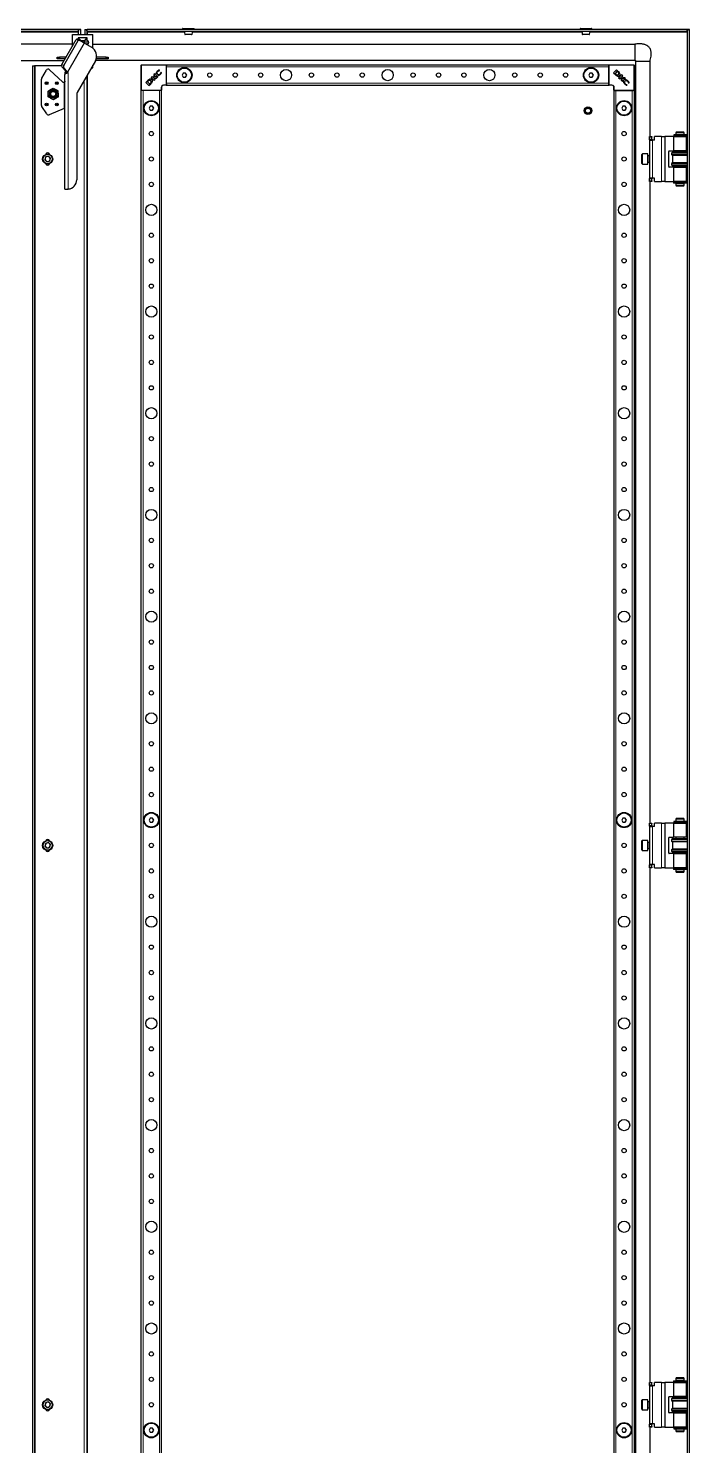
# Model space of a CAD drawing. Header units: millimetres. Extents: x -1385 to 3358, y -2404 to 1219.
# Drawn here: x -498 to 153, y -790 to 604 of the extents above; entities that cross this region are included whole.
import ezdxf

# ---------------------------------------------------------------- set-up
doc = ezdxf.new("R2010")
doc.units = ezdxf.units.MM

msp = doc.modelspace()

# ---------------------------------------------------------------- linework, layer by layer
at = {"color": 7, "linetype": 'Continuous', "lineweight": 25}
for p, q in [((-448.39, 602.68), (-1038.79, 602.68)), ((-448.39, 600.68), (-1038.79, 600.68)), ((-448.48, 600.68), (-448.69, 600.08)), ((-448.39, 600.68), (-448.39, 602.68)), ((-446.09, 602.68), (-448.09, 602.68)), ((-448.09, 597.68), (-448.09, 602.68)), ((-446.09, 597.68), (-446.09, 602.68)), ((-442.09, 602.68), (-440.09, 602.68)), ((-442.09, 602.68), (-442.09, 597.68)), ((-440.09, 602.68), (-440.09, 597.68)), ((-439.79, 600.68), (-439.79, 602.68)), ((150.61, 602.68), (-439.79, 602.68)), ((150.61, 600.68), (-439.79, 600.68)), ((-439.49, 600.08), (-439.68, 600.68)), ((-345.84, 603.43), (-345.84, 602.68)), ((-345.59, 603.68), (-334.59, 603.68)), ((-334.34, 602.68), (-334.34, 603.43)), ((45.16, 603.43), (45.16, 602.68)), ((45.41, 603.68), (53.92, 603.68)), ((53.92, 603.68), (56.41, 603.68)), ((56.66, 602.68), (56.66, 603.43)), ((150.51, 600.68), (150.31, 600.08)), ((150.61, 600.68), (150.61, 602.68)), ((152.91, 602.68), (150.91, 602.68)), ((150.91, -1552.32), (150.91, 602.68)), ((152.91, -1552.32), (152.91, 602.68)), ((-454.09, 588.18), (-987.09, 588.18)), ((-464.52, 568.18), (-450.39, 592.66)), ((-462.69, 567.12), (-448.55, 591.6)), ((-454.09, 597.68), (-434.09, 597.68)), ((-454.09, 586.25), (-454.09, 597.68)), ((-449.27, 593.17), (-447.44, 592.11)), ((-446.09, 591.73), (-448.59, 594.22)), ((-448.59, 594.22), (-448.59, 592.78)), ((-439.59, 594.22), (-448.59, 594.22)), ((-447.44, 592.11), (-442.67, 589.36)), ((-446.09, 591.73), (-442.08, 591.73)), ((-446.09, 591.73), (-445.59, 591.23)), ((-446.09, 591.34), (-446.09, 591.73)), ((-442.31, 589.15), (-442.67, 589.36)), ((-442.08, 591.73), (-442.58, 591.23)), ((-442.31, 589.15), (-435.36, 585.14)), ((-442.08, 591.73), (-439.59, 594.22)), ((-442.08, 591.73), (-442.08, 589.02)), ((-439.59, 591.66), (-439.59, 594.22)), ((-439.59, 587.78), (-439.59, 591.66)), ((-439.59, 587.58), (-439.59, 587.78)), ((-434.09, 584.27), (-434.09, 597.68)), ((-434.09, 588.18), (98.91, 588.18)), ((-987.09, 572.18), (-462.21, 572.18)), ((-469.09, 573.68), (-469.09, 575.18)), ((-469.09, 575.18), (-467.09, 575.18)), ((-467.09, 573.68), (-469.09, 573.68)), ((-467.09, 575.18), (-467.09, 573.68)), ((-460.48, 575.18), (-467.09, 575.18)), ((-461.34, 573.68), (-467.09, 573.68)), ((-431.62, 571.63), (-449.46, 540.73)), ((98.91, 572.18), (-431.34, 572.18)), ((-421.09, 573.68), (-430.76, 573.68)), ((-421.09, 575.18), (-430.45, 575.18)), ((-421.09, 573.68), (-421.09, 575.18)), ((-421.09, 575.18), (-419.09, 575.18)), ((-419.09, 573.68), (-421.09, 573.68)), ((-419.09, 575.18), (-419.09, 573.68)), ((-493.59, 566.68), (-491.59, 566.68)), ((-493.59, 566.68), (-493.59, -1516.32)), ((-491.59, 566.68), (-491.59, -1516.32)), ((-490.99, 566.68), (-491.59, 566.68)), ((-464.86, 566.68), (-490.99, 566.68)), ((-484.32, 554.83), (-479.86, 562.56)), ((-476.78, 562.99), (-463.59, 550.68)), ((-460.98, 561.9), (-464.55, 565.95)), ((-459.14, 560.84), (-462.72, 564.89)), ((-459.07, 560.68), (-461.59, 560.68)), ((-461.59, 560.68), (-461.59, 558.44)), ((-461.59, 445.68), (-461.59, 558.44)), ((-460.98, 561.9), (-459.14, 560.84)), ((-458.27, 560), (-458.83, 560.53)), ((-458.59, 560.3), (-458.59, 559.88)), ((-458.29, 559.97), (-458.27, 560)), ((-435.52, 564.88), (-434.09, 564.88)), ((-434.09, 564.88), (-434.09, 567.36)), ((-386.59, 542.98), (-386.59, 567.38)), ((-386.29, 567.68), (-361.89, 567.68)), ((-374.01, 558.22), (-374.5, 554.95)), ((-373.21, 559.01), (-374.01, 558.22)), ((-373.69, 555.92), (-373.21, 559.01)), ((-368.65, 562.14), (-368.98, 562.82)), ((-368.79, 562), (-368.65, 562.14)), ((-366.84, 560.57), (-366.94, 560.46)), ((-366.59, 560.06), (-366.84, 560.57)), ((-361.59, 567.38), (-361.59, 567.68)), ((-361.59, 567.68), (73.41, 567.68)), ((-361.59, 567.38), (-361.59, 566.74)), ((-361.59, 565.68), (-361.59, 566.74)), ((-361.59, 549.68), (-361.59, 565.68)), ((-345.24, 559.68), (-346.39, 557.68)), ((-346.39, 557.68), (-345.24, 555.68)), ((-342.93, 559.68), (-345.24, 559.68)), ((-341.78, 557.68), (-342.93, 559.68)), ((-342.93, 555.68), (-341.78, 557.68)), ((54.76, 559.68), (53.61, 557.68)), ((53.61, 557.68), (54.76, 555.68)), ((57.07, 559.68), (54.76, 559.68)), ((58.22, 557.68), (57.07, 559.68)), ((57.07, 555.68), (58.22, 557.68)), ((73.41, 567.38), (73.41, 567.68)), ((73.41, 566.74), (73.41, 567.38)), ((73.41, 565.68), (73.41, 566.74)), ((73.41, 549.68), (73.41, 565.68)), ((73.71, 567.68), (98.11, 567.68)), ((81.02, 563.03), (78.06, 560.08)), ((78.06, 560.08), (79.95, 558.19)), ((81.72, 561.51), (79.54, 559.33)), ((79.54, 559.33), (80.22, 558.67)), ((79.95, 558.19), (79.97, 558.17)), ((83.01, 561.04), (81.02, 563.03)), ((82.47, 560.79), (81.72, 561.51)), ((86.02, 558.03), (83.07, 555.07)), ((87.07, 556.98), (86.02, 558.03)), ((98.41, 567.38), (98.41, 542.98)), ((99.91, -1520.82), (99.91, 571.18)), ((113.91, 497.18), (113.91, 571.18)), ((-484.59, 527.79), (-484.59, 553.83)), ((-473.22, 544.95), (-470.69, 543.57)), ((-463.59, 550.68), (-462.19, 550.68)), ((-461.95, 550.68), (-462.19, 550.68)), ((-440.09, 556.97), (-440.09, -1506.6)), ((-379.95, 552.28), (-381.94, 550.29)), ((-381.94, 550.29), (-378.98, 547.33)), ((-379.69, 551.73), (-380.42, 550.99)), ((-380.42, 550.99), (-378.23, 548.81)), ((-378.98, 547.33), (-377.09, 549.22)), ((-378.23, 548.81), (-377.58, 549.49)), ((-377.09, 549.22), (-377.07, 549.24)), ((-375.89, 556.34), (-376.93, 555.29)), ((-376.93, 555.29), (-373.98, 552.33)), ((-374.5, 554.95), (-375.89, 556.34)), ((-374.16, 554.63), (-371.5, 554.81)), ((-372.92, 553.39), (-374.16, 554.63)), ((-373.98, 552.33), (-372.92, 553.39)), ((-370.21, 556.09), (-373.69, 555.92)), ((-371.5, 554.81), (-370.21, 556.09)), ((-366.59, 545.68), (-366.59, 542.98)), ((-361.89, 547.68), (-364.59, 547.68)), ((-361.59, 548.63), (-361.59, 549.68)), ((-361.59, 548.63), (-361.59, 547.98)), ((-361.59, 547.68), (-361.59, 547.98)), ((-361.59, 547.68), (73.41, 547.68)), ((-345.24, 555.68), (-342.93, 555.68)), ((54.76, 555.68), (57.07, 555.68)), ((73.41, 548.63), (73.41, 549.68)), ((73.41, 547.98), (73.41, 548.63)), ((73.41, 547.68), (73.41, 547.98)), ((76.41, 547.68), (73.71, 547.68)), ((78.41, 542.98), (78.41, 545.68)), ((83.07, 555.07), (84.12, 554.01)), ((84.12, 554.01), (85.37, 555.26)), ((85.37, 555.26), (85.54, 552.6)), ((85.54, 552.6), (86.83, 551.31)), ((85.68, 555.59), (87.07, 556.98)), ((88.95, 555.11), (85.68, 555.59)), ((86.65, 554.78), (89.74, 554.31)), ((86.83, 551.31), (86.65, 554.78)), ((89.74, 554.31), (88.95, 555.11)), ((90.79, 547.68), (91.3, 547.93)), ((91.3, 547.93), (91.19, 548.04)), ((92.73, 549.88), (92.87, 549.74)), ((92.87, 549.74), (93.56, 550.08)), ((-478.15, 541.95), (-475.69, 543.45)), ((-472.95, 533.41), (-475.48, 534.79)), ((-468.02, 536.42), (-470.48, 534.91)), ((-449.99, 538.73), (-449.99, 454.68)), ((-386.59, -1492.32), (-386.59, 542.68)), ((-386.29, 542.68), (-386.59, 542.68)), ((-385.64, 542.68), (-386.29, 542.68)), ((-384.59, 542.68), (-385.64, 542.68)), ((-368.59, 542.68), (-384.59, 542.68)), ((-367.53, 542.68), (-368.59, 542.68)), ((-366.89, 542.68), (-367.53, 542.68)), ((-366.59, 542.68), (-366.89, 542.68)), ((-366.59, -1492.32), (-366.59, 542.68)), ((78.41, 542.68), (78.41, -1492.32)), ((78.41, 542.68), (78.71, 542.68)), ((79.36, 542.68), (78.71, 542.68)), ((79.36, 542.68), (80.41, 542.68)), ((80.41, 542.68), (96.41, 542.68)), ((96.41, 542.68), (97.47, 542.68)), ((98.11, 542.68), (97.47, 542.68)), ((98.11, 542.68), (98.41, 542.68)), ((98.41, 542.68), (98.41, -1492.32)), ((-479.49, 519.53), (-484.25, 526.68)), ((-462.19, 524.93), (-477.08, 518.78)), ((-462.19, 524.93), (-461.95, 525.18)), ((-462.19, 524.93), (-461.59, 525.03)), ((-377.74, 527.18), (-378.89, 525.18)), ((-378.89, 525.18), (-377.74, 523.18)), ((-375.43, 527.18), (-377.74, 527.18)), ((-377.74, 523.18), (-375.43, 523.18)), ((-374.28, 525.18), (-375.43, 527.18)), ((-375.43, 523.18), (-374.28, 525.18)), ((87.26, 527.18), (86.11, 525.18)), ((86.11, 525.18), (87.26, 523.18)), ((89.57, 527.18), (87.26, 527.18)), ((87.26, 523.18), (89.57, 523.18)), ((90.72, 525.18), (89.57, 527.18)), ((89.57, 523.18), (90.72, 525.18)), ((139.99, 501.93), (139.41, 500.93)), ((139.99, 501.93), (146.84, 501.93)), ((147.41, 500.93), (146.84, 501.93)), ((113.36, 496.68), (113.36, 497.18)), ((113.36, 497.18), (115.86, 497.18)), ((113.36, 494.68), (113.36, 496.68)), ((113.36, 494.18), (113.36, 494.68)), ((115.86, 494.18), (113.36, 494.18)), ((113.36, 494.18), (113.36, 493.88)), ((113.36, 493.88), (116.36, 493.88)), ((113.36, 493.88), (113.36, 456.48)), ((115.86, 497.18), (115.86, 496.68)), ((115.86, 494.68), (115.86, 496.68)), ((115.86, 494.68), (115.86, 494.18)), ((115.86, 493.88), (115.86, 494.18)), ((118.36, 493.88), (116.36, 493.88)), ((125.36, 497.18), (118.36, 497.18)), ((118.36, 493.88), (118.36, 497.18)), ((125.36, 497.18), (128.36, 497.18)), ((128.36, 497.18), (128.36, 453.18)), ((128.86, 497.18), (128.36, 497.18)), ((136.96, 497.18), (128.86, 497.18)), ((136.96, 497.18), (136.96, 483.18)), ((136.96, 497.18), (149.86, 497.18)), ((137.47, 498.88), (137.47, 497.98)), ((137.49, 498.88), (137.47, 498.88)), ((137.49, 497.98), (137.47, 497.98)), ((137.49, 498.88), (137.49, 497.98)), ((137.57, 498.88), (137.49, 498.88)), ((137.57, 497.98), (137.49, 497.98)), ((150.56, 498.88), (137.57, 498.88)), ((150.56, 497.98), (137.57, 497.98)), ((139.41, 500.93), (139.41, 498.93)), ((147.41, 500.93), (139.41, 500.93)), ((139.41, 498.93), (147.41, 498.93)), ((139.41, 497.93), (139.41, 497.18)), ((139.41, 497.93), (147.41, 497.93)), ((139.91, 498.93), (139.91, 498.88)), ((139.91, 497.98), (139.91, 497.93)), ((146.91, 498.88), (146.91, 498.93)), ((146.91, 497.93), (146.91, 497.98)), ((147.41, 498.93), (147.41, 500.93)), ((147.41, 497.18), (147.41, 497.93)), ((149.86, 483.18), (149.86, 497.18)), ((150.56, 497.98), (150.56, 498.88)), ((-480.68, 477.18), (-481.37, 474.37)), ((-479.27, 472.37), (-481.37, 474.37)), ((-477.9, 478), (-480.68, 477.18)), ((-477.9, 478), (-475.8, 476)), ((-476.49, 473.18), (-475.8, 476)), ((105.86, 475.18), (105.86, 479.58)), ((105.86, 470.78), (105.86, 475.18)), ((111.86, 480.18), (106.46, 480.18)), ((111.86, 475.18), (111.86, 480.18)), ((111.86, 470.18), (111.86, 475.18)), ((113.36, 478.18), (112.11, 478.18)), ((132.36, 467.68), (132.36, 482.68)), ((132.86, 483.18), (136.96, 483.18)), ((135.91, 481.58), (135.21, 480.9)), ((135.21, 479.47), (135.91, 478.78)), ((135.91, 482.18), (135.91, 481.58)), ((135.91, 482.18), (150.91, 482.18)), ((150.91, 481.58), (135.91, 481.58)), ((135.91, 478.78), (135.91, 471.58)), ((150.91, 478.78), (135.91, 478.78)), ((149.86, 483.18), (136.96, 483.18)), ((139.41, 483.18), (139.41, 482.18)), ((147.41, 482.18), (147.41, 483.18)), ((-476.49, 473.18), (-479.27, 472.37)), ((106.46, 470.18), (111.86, 470.18)), ((112.11, 472.18), (113.36, 472.18)), ((136.96, 467.18), (132.86, 467.18)), ((135.91, 471.58), (135.21, 470.9)), ((135.21, 469.47), (135.91, 468.78)), ((150.91, 471.58), (135.91, 471.58)), ((135.91, 468.78), (135.91, 468.18)), ((150.91, 468.78), (135.91, 468.78)), ((135.91, 468.18), (150.91, 468.18)), ((136.96, 467.18), (136.96, 453.18)), ((136.96, 467.18), (149.86, 467.18)), ((139.41, 468.18), (139.41, 467.18)), ((147.41, 467.18), (147.41, 468.18)), ((149.86, 453.18), (149.86, 467.18)), ((116.36, 456.48), (113.36, 456.48)), ((113.36, 456.48), (113.36, 456.18)), ((113.36, 456.18), (115.86, 456.18)), ((113.36, 455.68), (113.36, 456.18)), ((113.36, 453.68), (113.36, 455.68)), ((113.36, 453.18), (113.36, 453.68)), ((115.86, 453.18), (113.36, 453.18)), ((113.91, -177.82), (113.91, 453.18)), ((115.86, 456.18), (115.86, 456.48)), ((115.86, 456.18), (115.86, 455.68)), ((115.86, 453.68), (115.86, 455.68)), ((115.86, 453.68), (115.86, 453.18)), ((118.36, 456.48), (116.36, 456.48)), ((118.36, 453.18), (118.36, 456.48)), ((118.36, 453.18), (125.36, 453.18)), ((128.36, 453.18), (125.36, 453.18)), ((128.36, 453.18), (128.86, 453.18)), ((128.86, 453.18), (136.96, 453.18)), ((149.86, 453.18), (136.96, 453.18)), ((137.04, 452.38), (137.04, 451.48)), ((137.1, 452.38), (137.04, 452.38)), ((137.1, 451.48), (137.04, 451.48)), ((150.56, 452.38), (137.1, 452.38)), ((150.56, 451.48), (137.1, 451.48)), ((139.41, 453.18), (139.41, 452.43)), ((139.41, 452.43), (147.41, 452.43)), ((139.41, 451.43), (139.41, 449.43)), ((139.41, 451.43), (147.41, 451.43)), ((139.41, 449.43), (139.99, 448.43)), ((139.41, 449.43), (143.95, 449.43)), ((139.91, 452.43), (139.91, 452.38)), ((139.91, 451.48), (139.91, 451.43)), ((143.87, 448.43), (139.99, 448.43)), ((146.84, 448.43), (143.87, 448.43)), ((143.95, 449.43), (147.41, 449.43)), ((146.84, 448.43), (147.41, 449.43)), ((146.91, 452.38), (146.91, 452.43)), ((146.91, 451.43), (146.91, 451.48)), ((147.41, 452.43), (147.41, 453.18)), ((147.41, 449.43), (147.41, 451.43)), ((150.56, 451.48), (150.56, 452.38)), ((-461.59, 445.68), (-460.62, 445.68)), ((-460.62, 445.68), (-458.5, 445.68)), ((-377.74, -172.82), (-378.89, -174.82)), ((-378.89, -174.82), (-377.74, -176.82)), ((-375.43, -172.82), (-377.74, -172.82)), ((-377.74, -176.82), (-375.43, -176.82)), ((-374.28, -174.82), (-375.43, -172.82)), ((-375.43, -176.82), (-374.28, -174.82)), ((87.26, -172.82), (86.11, -174.82)), ((86.11, -174.82), (87.26, -176.82)), ((89.57, -172.82), (87.26, -172.82)), ((87.26, -176.82), (89.57, -176.82)), ((90.72, -174.82), (89.57, -172.82)), ((89.57, -176.82), (90.72, -174.82)), ((113.36, -178.32), (113.36, -177.82)), ((113.36, -177.82), (115.86, -177.82)), ((113.36, -180.32), (113.36, -178.32)), ((113.36, -180.82), (113.36, -180.32)), ((115.86, -180.82), (113.36, -180.82)), ((113.36, -180.82), (113.36, -181.12)), ((113.36, -181.12), (116.36, -181.12)), ((113.36, -181.12), (113.36, -218.52)), ((115.86, -177.82), (115.86, -178.32)), ((115.86, -180.32), (115.86, -178.32)), ((115.86, -180.32), (115.86, -180.82)), ((115.86, -181.12), (115.86, -180.82)), ((118.36, -181.12), (116.36, -181.12)), ((125.36, -177.82), (118.36, -177.82)), ((118.36, -181.12), (118.36, -177.82)), ((125.36, -177.82), (128.36, -177.82)), ((128.36, -177.82), (128.36, -221.82)), ((128.86, -177.82), (128.36, -177.82)), ((136.96, -177.82), (128.86, -177.82)), ((136.96, -177.82), (136.96, -191.82)), ((136.96, -177.82), (149.86, -177.82)), ((137.47, -176.12), (137.47, -177.02)), ((137.49, -176.12), (137.47, -176.12)), ((137.49, -177.02), (137.47, -177.02)), ((137.49, -176.12), (137.49, -177.02)), ((137.57, -176.12), (137.49, -176.12)), ((137.57, -177.02), (137.49, -177.02)), ((150.56, -176.12), (137.57, -176.12)), ((150.56, -177.02), (137.57, -177.02)), ((139.99, -173.07), (139.41, -174.07)), ((139.41, -174.07), (139.41, -176.07)), ((147.41, -174.07), (139.41, -174.07)), ((139.41, -176.07), (147.41, -176.07)), ((139.41, -177.07), (139.41, -177.82)), ((139.41, -177.07), (147.41, -177.07)), ((139.91, -176.07), (139.91, -176.12)), ((139.91, -177.02), (139.91, -177.07)), ((139.99, -173.07), (146.84, -173.07)), ((147.41, -174.07), (146.84, -173.07)), ((146.91, -176.12), (146.91, -176.07)), ((146.91, -177.07), (146.91, -177.02)), ((147.41, -176.07), (147.41, -174.07)), ((147.41, -177.82), (147.41, -177.07)), ((149.86, -191.82), (149.86, -177.82)), ((150.56, -177.02), (150.56, -176.12)), ((111.86, -194.82), (106.46, -194.82)), ((111.86, -199.82), (111.86, -194.82)), ((132.36, -207.32), (132.36, -192.32)), ((132.86, -191.82), (136.96, -191.82)), ((135.91, -193.42), (135.21, -194.1)), ((135.91, -192.82), (135.91, -193.42)), ((135.91, -192.82), (150.91, -192.82)), ((150.91, -193.42), (135.91, -193.42)), ((149.86, -191.82), (136.96, -191.82)), ((139.41, -191.82), (139.41, -192.82)), ((147.41, -192.82), (147.41, -191.82)), ((-480.68, -197.82), (-481.37, -200.63)), ((-479.27, -202.63), (-481.37, -200.63)), ((-477.9, -197), (-480.68, -197.82)), ((-476.49, -201.82), (-479.27, -202.63)), ((-477.9, -197), (-475.8, -199)), ((-476.49, -201.82), (-475.8, -199)), ((105.86, -199.82), (105.86, -195.42)), ((105.86, -204.22), (105.86, -199.82)), ((106.46, -204.82), (111.86, -204.82)), ((111.86, -204.82), (111.86, -199.82)), ((113.36, -196.82), (112.11, -196.82)), ((112.11, -202.82), (113.36, -202.82)), ((136.96, -207.82), (132.86, -207.82)), ((135.21, -195.53), (135.91, -196.22)), ((135.91, -203.42), (135.21, -204.1)), ((135.21, -205.53), (135.91, -206.22)), ((135.91, -196.22), (135.91, -203.42)), ((150.91, -196.22), (135.91, -196.22)), ((150.91, -203.42), (135.91, -203.42)), ((135.91, -206.22), (135.91, -206.82)), ((150.91, -206.22), (135.91, -206.22)), ((135.91, -206.82), (150.91, -206.82)), ((136.96, -207.82), (136.96, -221.82)), ((136.96, -207.82), (149.86, -207.82)), ((139.41, -206.82), (139.41, -207.82)), ((147.41, -207.82), (147.41, -206.82)), ((149.86, -221.82), (149.86, -207.82)), ((116.36, -218.52), (113.36, -218.52)), ((113.36, -218.52), (113.36, -218.82)), ((113.36, -218.82), (115.86, -218.82)), ((113.36, -219.32), (113.36, -218.82)), ((113.36, -221.32), (113.36, -219.32)), ((113.36, -221.82), (113.36, -221.32)), ((115.86, -221.82), (113.36, -221.82)), ((113.91, -727.82), (113.91, -221.82)), ((115.86, -218.82), (115.86, -218.52)), ((115.86, -218.82), (115.86, -219.32)), ((115.86, -221.32), (115.86, -219.32)), ((115.86, -221.32), (115.86, -221.82)), ((118.36, -218.52), (116.36, -218.52)), ((118.36, -221.82), (118.36, -218.52)), ((118.36, -221.82), (125.36, -221.82)), ((128.36, -221.82), (125.36, -221.82)), ((128.36, -221.82), (128.86, -221.82)), ((128.86, -221.82), (136.96, -221.82)), ((149.86, -221.82), (136.96, -221.82)), ((137.04, -222.62), (137.04, -223.52)), ((137.1, -222.62), (137.04, -222.62)), ((150.56, -222.62), (137.1, -222.62)), ((139.41, -221.82), (139.41, -222.57)), ((139.41, -222.57), (147.41, -222.57)), ((139.91, -222.57), (139.91, -222.62)), ((146.91, -222.62), (146.91, -222.57)), ((147.41, -222.57), (147.41, -221.82)), ((150.56, -223.52), (150.56, -222.62)), ((137.1, -223.52), (137.04, -223.52)), ((150.56, -223.52), (137.1, -223.52)), ((139.41, -223.57), (139.41, -225.57)), ((139.41, -223.57), (147.41, -223.57)), ((139.41, -225.57), (139.99, -226.57)), ((139.41, -225.57), (143.95, -225.57)), ((139.91, -223.52), (139.91, -223.57)), ((143.87, -226.57), (139.99, -226.57)), ((146.84, -226.57), (143.87, -226.57)), ((143.95, -225.57), (147.41, -225.57)), ((146.84, -226.57), (147.41, -225.57)), ((146.91, -223.57), (146.91, -223.52)), ((147.41, -225.57), (147.41, -223.57)), ((139.99, -723.07), (139.41, -724.07)), ((139.41, -724.07), (139.41, -726.07)), ((147.41, -724.07), (139.41, -724.07)), ((139.99, -723.07), (146.84, -723.07)), ((147.41, -724.07), (146.84, -723.07)), ((147.41, -726.07), (147.41, -724.07)), ((113.36, -728.32), (113.36, -727.82)), ((113.36, -727.82), (115.86, -727.82)), ((113.36, -730.32), (113.36, -728.32)), ((113.36, -730.82), (113.36, -730.32)), ((115.86, -730.82), (113.36, -730.82)), ((113.36, -730.82), (113.36, -731.12)), ((113.36, -731.12), (116.36, -731.12)), ((113.36, -731.12), (113.36, -768.52)), ((115.86, -727.82), (115.86, -728.32)), ((115.86, -730.32), (115.86, -728.32)), ((115.86, -730.32), (115.86, -730.82)), ((115.86, -731.12), (115.86, -730.82)), ((118.36, -731.12), (116.36, -731.12)), ((125.36, -727.82), (118.36, -727.82)), ((118.36, -731.12), (118.36, -727.82)), ((125.36, -727.82), (128.36, -727.82)), ((128.36, -727.82), (128.36, -771.82)), ((128.86, -727.82), (128.36, -727.82)), ((136.96, -727.82), (128.86, -727.82)), ((136.96, -727.82), (136.96, -741.82)), ((136.96, -727.82), (149.86, -727.82)), ((137.04, -726.12), (137.04, -727.02)), ((137.04, -726.12), (137.1, -726.12)), ((137.04, -727.02), (137.1, -727.02)), ((137.1, -726.12), (150.56, -726.12)), ((137.1, -727.02), (150.56, -727.02)), ((143.95, -726.07), (139.41, -726.07)), ((139.41, -727.07), (139.41, -727.82)), ((143.95, -727.07), (139.41, -727.07)), ((139.91, -726.07), (139.91, -726.12)), ((139.91, -727.02), (139.91, -727.07)), ((147.41, -726.07), (143.95, -726.07)), ((147.41, -727.07), (143.95, -727.07)), ((146.91, -726.12), (146.91, -726.07)), ((146.91, -727.07), (146.91, -727.02)), ((147.41, -727.82), (147.41, -727.07)), ((149.86, -741.82), (149.86, -727.82)), ((150.56, -727.02), (150.56, -726.12)), ((-480.68, -747.82), (-481.37, -750.63)), ((-479.27, -752.63), (-481.37, -750.63)), ((-477.9, -747), (-480.68, -747.82)), ((-476.49, -751.82), (-479.27, -752.63)), ((-477.9, -747), (-475.8, -749)), ((-476.49, -751.82), (-475.8, -749)), ((105.86, -754.22), (105.86, -745.42)), ((111.86, -744.82), (106.46, -744.82)), ((111.86, -754.82), (111.86, -744.82)), ((113.36, -746.82), (112.11, -746.82)), ((132.36, -757.32), (132.36, -742.32)), ((132.86, -741.82), (136.96, -741.82)), ((135.91, -743.42), (135.21, -744.1)), ((135.21, -745.53), (135.91, -746.22)), ((135.91, -742.82), (135.91, -743.42)), ((135.91, -742.82), (150.91, -742.82)), ((150.91, -743.42), (135.91, -743.42)), ((135.91, -746.22), (135.91, -753.42)), ((150.91, -746.22), (135.91, -746.22)), ((149.86, -741.82), (136.96, -741.82)), ((139.41, -741.82), (139.41, -742.82)), ((147.41, -742.82), (147.41, -741.82)), ((106.46, -754.82), (111.86, -754.82)), ((112.11, -752.82), (113.36, -752.82)), ((136.96, -757.82), (132.86, -757.82)), ((135.91, -753.42), (135.21, -754.1)), ((135.21, -755.53), (135.91, -756.22)), ((150.91, -753.42), (135.91, -753.42)), ((135.91, -756.22), (135.91, -756.82)), ((150.91, -756.22), (135.91, -756.22)), ((135.91, -756.82), (150.91, -756.82)), ((136.96, -757.82), (136.96, -771.82)), ((136.96, -757.82), (149.86, -757.82)), ((139.41, -756.82), (139.41, -757.82)), ((147.41, -757.82), (147.41, -756.82)), ((149.86, -771.82), (149.86, -757.82)), ((-377.74, -772.82), (-378.89, -774.82)), ((-378.89, -774.82), (-377.74, -776.82)), ((-375.43, -772.82), (-377.74, -772.82)), ((-377.74, -776.82), (-375.43, -776.82)), ((-374.28, -774.82), (-375.43, -772.82)), ((-375.43, -776.82), (-374.28, -774.82)), ((87.26, -772.82), (86.11, -774.82)), ((86.11, -774.82), (87.26, -776.82)), ((89.57, -772.82), (87.26, -772.82)), ((87.26, -776.82), (89.57, -776.82)), ((90.72, -774.82), (89.57, -772.82)), ((89.57, -776.82), (90.72, -774.82)), ((116.36, -768.52), (113.36, -768.52)), ((113.36, -768.52), (113.36, -768.82)), ((113.36, -768.82), (115.86, -768.82)), ((113.36, -769.32), (113.36, -768.82)), ((113.36, -771.32), (113.36, -769.32)), ((113.36, -771.82), (113.36, -771.32)), ((115.86, -771.82), (113.36, -771.82)), ((113.91, -1402.82), (113.91, -771.82)), ((115.86, -768.82), (115.86, -768.52)), ((115.86, -768.82), (115.86, -769.32)), ((115.86, -771.32), (115.86, -769.32)), ((115.86, -771.32), (115.86, -771.82)), ((118.36, -768.52), (116.36, -768.52)), ((118.36, -771.82), (118.36, -768.52)), ((118.36, -771.82), (125.36, -771.82)), ((128.36, -771.82), (125.36, -771.82)), ((128.36, -771.82), (128.86, -771.82)), ((128.86, -771.82), (136.96, -771.82)), ((149.86, -771.82), (136.96, -771.82)), ((137.47, -772.62), (137.47, -773.52)), ((137.47, -772.62), (137.49, -772.62)), ((137.47, -773.52), (137.49, -773.52)), ((137.49, -772.62), (137.49, -773.52)), ((137.49, -772.62), (137.57, -772.62)), ((137.49, -773.52), (137.57, -773.52)), ((137.57, -772.62), (150.56, -772.62)), ((137.57, -773.52), (150.56, -773.52)), ((139.41, -771.82), (139.41, -772.57)), ((143.95, -772.57), (139.41, -772.57)), ((139.41, -773.57), (139.41, -775.57)), ((143.95, -773.57), (139.41, -773.57)), ((139.41, -775.57), (139.99, -776.57)), ((139.41, -775.57), (143.95, -775.57)), ((139.91, -772.57), (139.91, -772.62)), ((139.91, -773.52), (139.91, -773.57)), ((143.87, -776.57), (139.99, -776.57)), ((146.84, -776.57), (143.87, -776.57)), ((147.41, -772.57), (143.95, -772.57)), ((147.41, -773.57), (143.95, -773.57)), ((143.95, -775.57), (147.41, -775.57)), ((146.84, -776.57), (147.41, -775.57)), ((146.91, -772.62), (146.91, -772.57)), ((146.91, -773.57), (146.91, -773.52)), ((147.41, -772.57), (147.41, -771.82)), ((147.41, -775.57), (147.41, -773.57)), ((150.56, -773.52), (150.56, -772.62))]:
    msp.add_line(p, q, dxfattribs=at)
at = {"color": 8, "linetype": 'Continuous', "lineweight": 18}
for p, q in [((-544.12, 600.08), (-448.69, 600.08)), ((-448.69, 600.08), (-448.69, 597.68)), ((-439.49, 597.68), (-439.49, 600.08)), ((-439.49, 600.08), (-344.06, 600.08)), ((-334.34, 603.43), (-345.84, 603.43)), ((-336.11, 600.08), (46.94, 600.08)), ((54.06, 603.43), (45.16, 603.43)), ((56.66, 603.43), (54.06, 603.43)), ((54.88, 600.08), (150.31, 600.08)), ((150.31, 600.08), (150.31, 498.88)), ((-459.14, 560.84), (-442.67, 589.36)), ((-458.83, 560.53), (-442.31, 589.15)), ((-450.39, 592.66), (-448.55, 591.6)), ((-442.58, 591.23), (-445.59, 591.23)), ((-445.59, 591.23), (-445.59, 591.05)), ((-442.58, 589.31), (-442.58, 591.23)), ((-490.99, -1516.32), (-490.99, 566.68)), ((-464.55, 565.95), (-462.72, 564.89)), ((-464.52, 568.18), (-462.69, 567.12)), ((-458.29, 445.71), (-458.29, 559.97)), ((-439.49, -1507.64), (-439.49, 558.01)), ((-386.29, 567.38), (-386.59, 567.38)), ((-386.29, 567.38), (-386.29, 567.68)), ((-386.29, 567.38), (-386.29, 542.98)), ((-361.89, 567.38), (-386.29, 567.38)), ((-361.89, 567.68), (-361.89, 567.38)), ((-361.89, 547.98), (-361.89, 567.38)), ((-361.59, 567.38), (-361.89, 567.38)), ((-361.59, 565.68), (73.41, 565.68)), ((73.71, 567.38), (73.41, 567.38)), ((73.71, 567.38), (73.71, 567.68)), ((73.71, 567.38), (73.71, 547.98)), ((98.11, 567.38), (73.71, 567.38)), ((98.11, 567.38), (98.11, 567.68)), ((98.11, 542.98), (98.11, 567.38)), ((98.11, 567.38), (98.41, 567.38)), ((-462.19, 524.93), (-462.19, 550.68)), ((-442.69, 552.46), (-442.69, -1502.1)), ((-366.89, 542.98), (-366.89, 545.68)), ((-366.59, 545.68), (-366.89, 545.68)), ((-364.59, 547.98), (-361.89, 547.98)), ((-364.59, 547.68), (-364.59, 547.98)), ((-361.59, 547.98), (-361.89, 547.98)), ((-361.89, 547.98), (-361.89, 547.68)), ((-361.59, 549.68), (73.41, 549.68)), ((73.71, 547.98), (73.41, 547.98)), ((73.71, 547.98), (76.41, 547.98)), ((73.71, 547.68), (73.71, 547.98)), ((76.41, 547.68), (76.41, 547.98)), ((78.41, 545.68), (78.71, 545.68)), ((78.71, 545.68), (78.71, 542.98)), ((-386.29, 542.98), (-386.59, 542.98)), ((-386.29, 542.98), (-366.89, 542.98)), ((-386.29, 542.98), (-386.29, 542.68)), ((-384.59, -1492.32), (-384.59, 542.68)), ((-368.59, -1492.32), (-368.59, 542.68)), ((-366.89, 542.98), (-366.89, 542.68)), ((-366.59, 542.98), (-366.89, 542.98)), ((78.71, 542.98), (78.41, 542.98)), ((78.71, 542.98), (98.11, 542.98)), ((78.71, 542.68), (78.71, 542.98)), ((80.41, 542.68), (80.41, -1492.32)), ((96.41, 542.68), (96.41, -1492.32)), ((98.11, 542.68), (98.11, 542.98)), ((98.41, 542.98), (98.11, 542.98)), ((115.86, 496.68), (113.36, 496.68)), ((113.36, 494.68), (115.86, 494.68)), ((116.36, 493.88), (116.36, 456.48)), ((125.36, 497.18), (125.36, 453.18)), ((128.86, 453.18), (128.86, 497.18)), ((137.57, 497.98), (137.57, 498.88)), ((150.31, 497.98), (150.31, 482.18)), ((106.46, 480.18), (106.46, 475.18)), ((106.46, 475.18), (106.46, 470.18)), ((112.11, 478.18), (112.11, 472.18)), ((150.91, 480.9), (135.21, 480.9)), ((150.91, 479.47), (135.21, 479.47)), ((150.91, 470.9), (135.21, 470.9)), ((150.91, 469.47), (135.21, 469.47)), ((150.31, 468.18), (150.31, 452.38)), ((115.86, 455.68), (113.36, 455.68)), ((113.36, 453.68), (115.86, 453.68)), ((137.1, 451.48), (137.1, 452.38)), ((150.31, 451.48), (150.31, -176.12)), ((115.86, -178.32), (113.36, -178.32)), ((113.36, -180.32), (115.86, -180.32)), ((116.36, -181.12), (116.36, -218.52)), ((125.36, -177.82), (125.36, -221.82)), ((128.86, -221.82), (128.86, -177.82)), ((137.57, -177.02), (137.57, -176.12)), ((150.31, -177.02), (150.31, -192.82)), ((106.46, -194.82), (106.46, -199.82)), ((150.91, -194.1), (135.21, -194.1)), ((106.46, -199.82), (106.46, -204.82)), ((112.11, -196.82), (112.11, -202.82)), ((150.91, -195.53), (135.21, -195.53)), ((150.91, -204.1), (135.21, -204.1)), ((150.91, -205.53), (135.21, -205.53)), ((150.31, -206.82), (150.31, -222.62)), ((115.86, -219.32), (113.36, -219.32)), ((113.36, -221.32), (115.86, -221.32)), ((137.1, -223.52), (137.1, -222.62)), ((150.31, -223.52), (150.31, -726.12)), ((115.86, -728.32), (113.36, -728.32)), ((113.36, -730.32), (115.86, -730.32)), ((116.36, -731.12), (116.36, -768.52)), ((125.36, -727.82), (125.36, -771.82)), ((128.86, -771.82), (128.86, -727.82)), ((137.1, -726.12), (137.1, -727.02)), ((150.31, -727.02), (150.31, -742.82)), ((106.46, -744.82), (106.46, -754.82)), ((112.11, -746.82), (112.11, -749.82)), ((112.11, -749.82), (112.11, -752.82)), ((150.91, -744.1), (135.21, -744.1)), ((150.91, -745.53), (135.21, -745.53)), ((150.91, -754.1), (135.21, -754.1)), ((150.91, -755.53), (135.21, -755.53)), ((150.31, -756.82), (150.31, -772.62)), ((115.86, -769.32), (113.36, -769.32)), ((113.36, -771.32), (115.86, -771.32)), ((137.57, -772.62), (137.57, -773.52)), ((150.31, -773.52), (150.31, -1401.12))]:
    msp.add_line(p, q, dxfattribs=at)
at = {"color": 7, "linetype": 'Continuous', "lineweight": 25}
for centre, radius in [((-344.09, 557.68), 7.5), ((-344.09, 557.68), 7), ((-319.09, 557.68), 2.1), ((-294.09, 557.68), 2.1), ((-269.09, 557.68), 2.1), ((-244.09, 557.68), 5.5), ((-219.09, 557.68), 2.1), ((-194.09, 557.68), 2.1), ((-169.09, 557.68), 2.1), ((-144.09, 557.68), 5.5), ((-119.09, 557.68), 2.1), ((-94.09, 557.68), 2.1), ((-69.09, 557.68), 2.1), ((-44.09, 557.68), 5.5), ((-19.09, 557.68), 2.1), ((5.91, 557.68), 2.1), ((30.91, 557.68), 2.1), ((55.91, 557.68), 7.5), ((55.91, 557.68), 7), ((-479.59, 549.68), 1.35), ((-479.59, 549.68), 0.493), ((-473.09, 539.18), 5), ((-469.59, 549.68), 1.35), ((-469.59, 549.68), 0.493), ((-479.59, 528.68), 1.35), ((-473.09, 539.18), 3.57), ((-473.09, 539.18), 3), ((-473.09, 539.18), 2.5), ((-469.59, 528.68), 1.35), ((-376.59, 525.18), 7.5), ((-376.59, 525.18), 7), ((88.41, 525.18), 7.5), ((88.41, 525.18), 7), ((-479.59, 528.68), 0.493), ((-469.59, 528.68), 0.493), ((52.91, 522.68), 3.75), ((52.91, 522.68), 3), ((52.91, 522.68), 2.5), ((-376.59, 500.18), 2.1), ((88.41, 500.18), 2.1), ((-478.59, 475.18), 5), ((-376.59, 475.18), 2.1), ((88.41, 475.18), 2.1), ((-376.59, 450.18), 2.1), ((88.41, 450.18), 2.1), ((-376.59, 425.18), 5.5), ((88.41, 425.18), 5.5), ((-376.59, 400.18), 2.1), ((88.41, 400.18), 2.1), ((-376.59, 375.18), 2.1), ((88.41, 375.18), 2.1), ((-376.59, 350.18), 2.1), ((88.41, 350.18), 2.1), ((-376.59, 325.18), 5.5), ((88.41, 325.18), 5.5), ((-376.59, 300.18), 2.1), ((88.41, 300.18), 2.1), ((-376.59, 275.18), 2.1), ((88.41, 275.18), 2.1), ((-376.59, 250.18), 2.1), ((88.41, 250.18), 2.1), ((-376.59, 225.18), 5.5), ((88.41, 225.18), 5.5), ((-376.59, 200.18), 2.1), ((88.41, 200.18), 2.1), ((-376.59, 175.18), 2.1), ((88.41, 175.18), 2.1), ((-376.59, 150.18), 2.1), ((88.41, 150.18), 2.1), ((-376.59, 125.18), 5.5), ((88.41, 125.18), 5.5), ((-376.59, 100.18), 2.1), ((88.41, 100.18), 2.1), ((-376.59, 75.18), 2.1), ((88.41, 75.18), 2.1), ((-376.59, 50.18), 2.1), ((88.41, 50.18), 2.1), ((-376.59, 25.18), 5.5), ((88.41, 25.18), 5.5), ((-376.59, 0.18), 2.1), ((88.41, 0.18), 2.1), ((-376.59, -24.82), 2.1), ((88.41, -24.82), 2.1), ((-376.59, -49.82), 2.1), ((88.41, -49.82), 2.1), ((-376.59, -74.82), 5.5), ((88.41, -74.82), 5.5), ((-376.59, -99.82), 2.1), ((88.41, -99.82), 2.1), ((-376.59, -124.82), 2.1), ((88.41, -124.82), 2.1), ((-376.59, -149.82), 2.1), ((88.41, -149.82), 2.1), ((-376.59, -174.82), 7.5), ((-376.59, -174.82), 7), ((88.41, -174.82), 7.5), ((88.41, -174.82), 7), ((-478.59, -199.82), 5), ((-376.59, -199.82), 2.1), ((88.41, -199.82), 2.1), ((-376.59, -224.82), 2.1), ((88.41, -224.82), 2.1), ((-376.59, -249.82), 2.1), ((88.41, -249.82), 2.1), ((-376.59, -274.82), 5.5), ((88.41, -274.82), 5.5), ((-376.59, -299.82), 2.1), ((88.41, -299.82), 2.1), ((-376.59, -324.82), 2.1), ((88.41, -324.82), 2.1), ((-376.59, -349.82), 2.1), ((88.41, -349.82), 2.1), ((-376.59, -374.82), 5.5), ((88.41, -374.82), 5.5), ((-376.59, -399.82), 2.1), ((88.41, -399.82), 2.1), ((-376.59, -424.82), 2.1), ((88.41, -424.82), 2.1), ((-376.59, -449.82), 2.1), ((88.41, -449.82), 2.1), ((-376.59, -474.82), 5.5), ((88.41, -474.82), 5.5), ((-376.59, -499.82), 2.1), ((88.41, -499.82), 2.1), ((-376.59, -524.82), 2.1), ((88.41, -524.82), 2.1), ((-376.59, -549.82), 2.1), ((88.41, -549.82), 2.1), ((-376.59, -574.82), 5.5), ((88.41, -574.82), 5.5), ((-376.59, -599.82), 2.1), ((88.41, -599.82), 2.1), ((-376.59, -624.82), 2.1), ((88.41, -624.82), 2.1), ((-376.59, -649.82), 2.1), ((88.41, -649.82), 2.1), ((-376.59, -674.82), 5.5), ((88.41, -674.82), 5.5), ((-376.59, -699.82), 2.1), ((88.41, -699.82), 2.1), ((-376.59, -724.82), 2.1), ((88.41, -724.82), 2.1), ((-478.59, -749.82), 5), ((-376.59, -749.82), 2.1), ((88.41, -749.82), 2.1), ((-376.59, -774.82), 7.5), ((-376.59, -774.82), 7), ((88.41, -774.82), 7.5), ((88.41, -774.82), 7)]:
    msp.add_circle(centre, radius, dxfattribs=at)
at = {"color": 8, "linetype": 'Continuous', "lineweight": 18}
for centre, radius in [((-473.09, 539.18), 3.97), ((-478.59, 475.18), 4.4), ((-478.59, -199.82), 4.4), ((-478.59, -749.82), 4.4)]:
    msp.add_circle(centre, radius, dxfattribs=at)
at = {"color": 7, "linetype": 'Continuous', "lineweight": 25}
for centre, radius, start, end in [((-345.59, 603.43), 0.25, 90, 180), ((-334.59, 603.43), 0.25, 0, 90), ((45.41, 603.43), 0.25, 90, 180), ((56.41, 603.43), 0.25, 0, 90), ((-449.56, 592.33), 0.893, 71.42175, 158.04947), ((-447.72, 591.27), 0.893, 71.42175, 158.04947), ((-440.09, 589.72), 2, 284.47751, 75.52249), ((-343.2, 598.18), 0.5, 195.31604, 270.02276), ((-336.97, 598.18), 0.5, 269.99815, 345.40011), ((47.8, 598.18), 0.5, 195.24646, 270.04596), ((54.03, 598.18), 0.5, 269.96367, 344.83397), ((-440.36, 576.48), 10, 330.95313, 60), ((-478.14, 561.53), 2, 46.97493, 149.03624), ((-462.9, 567.04), 1.98, 144.95207, 213.44806), ((-461.06, 565.98), 1.98, 144.95207, 213.44806), ((-386.29, 567.38), 0.3, 90, 180), ((-369.08, 559.69), 1.97, 128.45405, 215.887), ((-369.51, 560.09), 1.94, 233.30966, 322.34638), ((-361.89, 567.38), 0.3, 0, 90), ((73.71, 567.38), 0.3, 90, 180), ((77.99, 556.61), 6.12, 36.98881, 43.07444), ((79.81, 557.38), 4.87, 20.34448, 48.77765), ((98.11, 567.38), 0.3, 0, 90), ((-482.59, 553.83), 2, 150, 180), ((-376.29, 549.07), 4.87, 110.34448, 138.77765), ((-375.51, 547.26), 6.12, 126.98881, 133.07444), ((-364.59, 545.68), 2, 90, 180), ((-361.89, 547.98), 0.3, 270, 0), ((73.71, 547.98), 0.3, 180, 270), ((76.41, 545.68), 2, 0, 90), ((90.82, 550.61), 1.94, 143.30966, 232.34638), ((90.42, 550.17), 1.97, 38.45405, 125.887), ((-445.99, 538.73), 4, 150, 180), ((-386.29, 542.98), 0.3, 180, 270), ((-366.89, 542.98), 0.3, 270, 0), ((78.71, 542.98), 0.3, 180, 270), ((98.11, 542.98), 0.3, 270, 0), ((-482.59, 527.79), 2, 180, 213.69007), ((-477.82, 520.64), 2, 213.69007, 291.80141), ((-478.59, 475.18), 2.51, 166.35345, 226.35345), ((-478.59, 475.18), 2.51, 106.35345, 166.35345), ((-478.59, 479.18), 2, 18.20996, 161.79004), ((-478.59, 475.18), 2.51, 46.35345, 106.35345), ((-478.59, 475.18), 2.51, 286.35345, 346.35345), ((-478.59, 475.18), 2.51, 346.35345, 46.35345), ((106.46, 479.58), 0.6, 90, 180), ((112.11, 478.43), 0.25, 180, 270), ((132.86, 482.68), 0.5, 90, 180), ((135.91, 480.18), 1, 134.427, 225.573), ((-478.59, 471.18), 2, 198.20996, 341.79004), ((-478.59, 475.18), 2.51, 226.35345, 286.35345), ((106.46, 470.78), 0.6, 180, 270), ((112.11, 471.93), 0.25, 90, 180), ((132.86, 467.68), 0.5, 180, 270), ((135.91, 470.18), 1, 134.427, 225.573), ((-458.99, 454.68), 9, 274.50464, 0), ((-478.59, -195.82), 2, 18.20996, 161.79004), ((106.46, -195.42), 0.6, 90, 180), ((132.86, -192.32), 0.5, 90, 180), ((135.91, -194.82), 1, 134.427, 225.573), ((-478.59, -199.82), 2.51, 166.35345, 226.35345), ((-478.59, -199.82), 2.51, 106.35345, 166.35345), ((-478.59, -203.82), 2, 198.20996, 341.79004), ((-478.59, -199.82), 2.51, 226.35345, 286.35345), ((-478.59, -199.82), 2.51, 46.35345, 106.35345), ((-478.59, -199.82), 2.51, 286.35345, 346.35345), ((-478.59, -199.82), 2.51, 346.35345, 46.35345), ((106.46, -204.22), 0.6, 180, 270), ((112.11, -196.57), 0.25, 180, 270), ((112.11, -203.07), 0.25, 90, 180), ((132.86, -207.32), 0.5, 180, 270), ((135.91, -204.82), 1, 134.427, 225.573), ((-478.59, -749.82), 2.51, 166.35345, 226.35345), ((-478.59, -749.82), 2.51, 106.35345, 166.35345), ((-478.59, -745.82), 2, 18.20996, 161.79004), ((-478.59, -749.82), 2.51, 226.35345, 286.35345), ((-478.59, -749.82), 2.51, 46.35345, 106.35345), ((-478.59, -749.82), 2.51, 286.35345, 346.35345), ((-478.59, -749.82), 2.51, 346.35345, 46.35345), ((106.46, -745.42), 0.6, 90, 180), ((112.11, -746.57), 0.25, 180, 270), ((132.86, -742.32), 0.5, 90, 180), ((135.91, -744.82), 1, 134.427, 225.573), ((-478.59, -753.82), 2, 198.20996, 341.79004), ((106.46, -754.22), 0.6, 180, 270), ((112.11, -753.07), 0.25, 90, 180), ((132.86, -757.32), 0.5, 180, 270), ((135.91, -754.82), 1, 134.427, 225.573)]:
    msp.add_arc(centre, radius, start, end, dxfattribs=at)
at = {"color": 8, "linetype": 'Continuous', "lineweight": 18}
for centre, start, end in [((-364.59, 545.68), 90, 180), ((76.41, 545.68), 0, 90)]:
    msp.add_arc(centre, 2.3, start, end, dxfattribs=at)
at = {"color": 7, "linetype": 'Continuous', "lineweight": 25}
for points in [[(-448.69, 600.08), (-448.66, 600.16), (-448.61, 600.32), (-448.54, 600.52), (-448.46, 600.65), (-448.41, 600.67), (-448.39, 600.68)], [(-439.79, 600.68), (-439.76, 600.67), (-439.71, 600.65), (-439.64, 600.52), (-439.56, 600.32), (-439.51, 600.16), (-439.49, 600.08)], [(150.31, 600.08), (150.34, 600.16), (150.39, 600.32), (150.46, 600.52), (150.54, 600.65), (150.59, 600.67), (150.61, 600.68)], [(-458.29, 559.97), (-458.72, 559.84), (-459.58, 559.59), (-460.67, 559.21), (-461.44, 558.82), (-461.54, 558.57), (-461.59, 558.44)], [(-460.98, 561.9), (-460.83, 561.8), (-460.54, 561.61), (-460, 561.27), (-459.43, 560.91), (-459.03, 560.66), (-458.83, 560.53)], [(-459.14, 560.84), (-459.12, 560.82), (-459.08, 560.77), (-459, 560.69), (-458.92, 560.61), (-458.86, 560.56), (-458.83, 560.53)], [(103.35, 571.18), (102.86, 571.18), (101.89, 571.18), (101.22, 571.18), (100.89, 571.18)], [(106.91, 571.18), (106.29, 571.18), (105.03, 571.18), (103.91, 571.18), (103.35, 571.18)], [(110.48, 571.18), (109.92, 571.18), (108.8, 571.18), (107.54, 571.18), (106.91, 571.18)], [(112.94, 571.18), (112.6, 571.18), (111.94, 571.18), (110.97, 571.18), (110.48, 571.18)], [(113.91, 571.18), (113.87, 571.18), (113.79, 571.18), (113.22, 571.18), (112.94, 571.18)], [(-461.59, 551.88), (-461.61, 551.68), (-461.64, 551.28), (-461.85, 550.88), (-461.95, 550.68)], [(-461.95, 525.18), (-461.9, 525.17), (-461.79, 525.15), (-461.68, 525.11), (-461.6, 525.08), (-461.59, 525.05), (-461.59, 525.04)], [(-460.62, 445.68), (-460.46, 445.68), (-460.14, 445.69), (-459.56, 445.69), (-458.93, 445.7), (-458.5, 445.71), (-458.29, 445.71)], [(-458.5, 445.68), (-458.48, 445.68), (-458.45, 445.69), (-458.4, 445.69), (-458.35, 445.7), (-458.31, 445.71), (-458.29, 445.71)]]:
    msp.add_open_spline(points, degree=3, dxfattribs=at)
for points, knots in [([(-448.09, 602.68), (-448.11, 602.3), (-448.15, 601.73), (-448.33, 601.16), (-448.39, 600.97)], [0, 0, 0, 0, 0.66293098, 1, 1, 1, 1]), ([(-439.79, 601), (-439.83, 601.13), (-440.02, 601.69), (-440.06, 602.25), (-440.09, 602.68)], [0, 0, 0, 0, 0.2265409, 1, 1, 1, 1]), ([(-344.11, 600.68), (-344.1, 600.55), (-344.09, 599.64), (-343.86, 598.77), (-343.67, 598.03)], [0, 0, 0, 0, 0.1418504, 1, 1, 1, 1]), ([(-336.5, 598.03), (-336.31, 598.77), (-336.09, 599.64), (-336.07, 600.55), (-336.06, 600.68)], [0, 0, 0, 0, 0.8581496, 1, 1, 1, 1]), ([(46.89, 600.68), (46.9, 600.55), (46.91, 599.64), (47.14, 598.77), (47.33, 598.03)], [0, 0, 0, 0, 0.1418495, 1, 1, 1, 1]), ([(54.5, 598.03), (54.69, 598.77), (54.91, 599.64), (54.93, 600.55), (54.94, 600.68)], [0, 0, 0, 0, 0.85815044, 1, 1, 1, 1]), ([(150.91, 602.68), (150.89, 602.25), (150.85, 601.69), (150.66, 601.13), (150.61, 601)], [0, 0, 0, 0, 0.7734591, 1, 1, 1, 1]), ([(-341.79, 597.68), (-341.98, 597.68), (-342.45, 597.68), (-342.99, 597.68), (-343.12, 597.68), (-343.19, 597.68)], [0, 0, 0, 0, 0.2565532, 0.6279811, 1, 1, 1, 1]), ([(-336.97, 597.68), (-337.02, 597.68), (-337.1, 597.68), (-337.66, 597.68), (-338.46, 597.68), (-339.46, 597.68), (-340.52, 597.68), (-341.3, 597.68), (-341.69, 597.68), (-341.79, 597.68)], [0, 0, 0, 0, 0.1585142, 0.3172777, 0.4758628, 0.6342467, 0.7924771, 0.950708, 1, 1, 1, 1]), ([(53.99, 597.68), (54, 597.68), (54.04, 597.68), (53.76, 597.68), (53.24, 597.68), (52.53, 597.68), (51.67, 597.68), (50.61, 597.68), (49.58, 597.68), (48.7, 597.68), (48.09, 597.68), (47.79, 597.68), (47.83, 597.68), (47.84, 597.68)], [0, 0, 0, 0, 0.0338399, 0.141254, 0.2486978, 0.3157737, 0.4233143, 0.530846, 0.6382096, 0.7457063, 0.853372, 0.9609167, 1, 1, 1, 1]), ([(113.91, 571.18), (114.32, 572.86), (115.05, 575.9), (115.15, 580.21), (114.18, 583.77), (112.12, 586.22), (109.49, 587.64), (106.47, 588.38), (102.87, 588.59), (100.3, 588.32), (98.91, 588.18)], [0, 0, 0, 0, 0.1760674, 0.3182248, 0.4355964, 0.5434819, 0.6338893, 0.7371517, 0.8581828, 1, 1, 1, 1]), ([(98.91, 588.18), (98.91, 588.15), (98.91, 588.09), (98.91, 587.45), (98.91, 585.98), (98.91, 583.79), (98.91, 581.79), (98.91, 580.18), (98.91, 578.58), (98.91, 576.57), (98.91, 574.39), (98.91, 572.88), (98.91, 572.48), (98.91, 572.34)], [0, 0, 0, 0, 0.0691652, 0.1363002, 0.2672913, 0.3982825, 0.4654174, 0.5345826, 0.6037478, 0.6708828, 0.8018739, 0.9328651, 1, 1, 1, 1]), ([(98.91, 572.34), (99.01, 572.33), (99.15, 572.31), (99.31, 572.24), (99.39, 572.19), (99.45, 572.12), (99.49, 572.05), (99.52, 571.98), (99.59, 571.8), (99.75, 571.72), (99.9, 571.49), (99.93, 571.29), (99.95, 571.18)], [0, 0, 0, 0, 0.146823, 0.2020406, 0.2476428, 0.2869104, 0.3235688, 0.360785, 0.4008303, 0.6285129, 0.7943203, 1, 1, 1, 1]), ([(98.91, 572.18), (99.14, 572.03), (99.54, 571.77), (99.8, 571.36), (99.91, 571.18)], [0, 0, 0, 0, 0.556114, 1, 1, 1, 1]), ([(-370.72, 561.59), (-371.05, 561.22), (-371.66, 560.52), (-372.21, 559.35), (-372.35, 558.41), (-372.2, 557.77), (-372.01, 557.54), (-371.92, 557.42)], [0, 0, 0, 0, 0.3156741, 0.5895198, 0.8131992, 0.9090264, 1, 1, 1, 1]), ([(-371.92, 557.42), (-371.76, 557.28), (-371.42, 557), (-370.73, 556.84), (-369.85, 556.97), (-368.78, 557.53), (-368.09, 558.17), (-367.69, 558.54)], [0, 0, 0, 0, 0.1305321, 0.2660311, 0.4239974, 0.666819, 1, 1, 1, 1]), ([(-368.98, 562.82), (-369.32, 562.64), (-369.95, 562.3), (-370.47, 561.81), (-370.72, 561.59)], [0, 0, 0, 0, 0.5367999, 1, 1, 1, 1]), ([(-370.3, 561.23), (-370.04, 561.45), (-369.59, 561.82), (-369.02, 561.95), (-368.79, 562)], [0, 0, 0, 0, 0.57960822, 1, 1, 1, 1]), ([(-366.94, 560.46), (-367.09, 560.14), (-367.35, 559.57), (-367.78, 559.11), (-367.97, 558.9)], [0, 0, 0, 0, 0.5476433, 1, 1, 1, 1]), ([(-367.69, 558.54), (-367.44, 558.81), (-367.02, 559.27), (-366.72, 559.82), (-366.59, 560.06)], [0, 0, 0, 0, 0.5776526, 1, 1, 1, 1]), ([(79.97, 558.17), (80.05, 558.09), (80.21, 557.94), (80.37, 557.79), (80.45, 557.71)], [0, 0, 0, 0, 0.486421, 1, 1, 1, 1]), ([(80.22, 558.67), (80.42, 558.48), (80.79, 558.13), (81.33, 557.81), (81.78, 557.74), (82.12, 557.81), (82.47, 558), (82.68, 558.2), (82.8, 558.3)], [0, 0, 0, 0, 0.2746757, 0.5030419, 0.607381, 0.7165791, 0.8434117, 1, 1, 1, 1]), ([(80.45, 557.71), (80.6, 557.58), (80.87, 557.33), (81.17, 557.12), (81.3, 557.03)], [0, 0, 0, 0, 0.5518299, 1, 1, 1, 1]), ([(81.3, 557.03), (81.5, 556.92), (81.89, 556.72), (82.52, 556.6), (83.12, 556.64), (83.65, 556.84), (84.09, 557.2), (84.38, 557.71), (84.5, 558.37), (84.41, 558.83), (84.37, 559.08)], [0, 0, 0, 0, 0.1380907, 0.2654555, 0.3840134, 0.4961027, 0.6057595, 0.7197905, 0.8476619, 1, 1, 1, 1]), ([(82.8, 558.3), (82.89, 558.4), (83.05, 558.57), (83.24, 558.85), (83.33, 559.13), (83.33, 559.45), (83.17, 559.85), (82.99, 560.14), (82.88, 560.29)], [0, 0, 0, 0, 0.1768081, 0.3192306, 0.4393795, 0.5523951, 0.7492045, 1, 1, 1, 1]), ([(100.89, 571.18), (100.6, 571.18), (100.14, 571.18), (100.06, 571.18), (100.03, 571.18)], [0, 0, 0, 0, 0.6491387, 1, 1, 1, 1]), ([(-475.69, 543.45), (-475.63, 543.49), (-474.8, 543.99), (-473.98, 544.49), (-473.22, 544.95)], [0, 0, 0, 0, 0.0702006, 1, 1, 1, 1]), ([(-470.69, 543.57), (-470.63, 543.54), (-469.77, 543.07), (-468.94, 542.61), (-468.16, 542.19)], [0, 0, 0, 0, 0.07020058, 1, 1, 1, 1]), ([(-377.21, 552.06), (-377.3, 552.16), (-377.48, 552.32), (-377.76, 552.5), (-378.03, 552.6), (-378.36, 552.6), (-378.76, 552.44), (-379.04, 552.26), (-379.2, 552.15)], [0, 0, 0, 0, 0.1768081, 0.3192306, 0.4393795, 0.5523951, 0.7492045, 1, 1, 1, 1]), ([(-375.93, 550.57), (-375.83, 550.77), (-375.62, 551.16), (-375.5, 551.79), (-375.54, 552.39), (-375.74, 552.92), (-376.1, 553.36), (-376.62, 553.65), (-377.27, 553.76), (-377.73, 553.68), (-377.98, 553.64)], [0, 0, 0, 0, 0.1380907, 0.2654555, 0.3840134, 0.4961027, 0.6057595, 0.7197905, 0.8476619, 1, 1, 1, 1]), ([(-377.58, 549.49), (-377.38, 549.69), (-377.04, 550.05), (-376.71, 550.59), (-376.65, 551.04), (-376.72, 551.38), (-376.91, 551.74), (-377.1, 551.95), (-377.21, 552.06)], [0, 0, 0, 0, 0.2746757, 0.5030419, 0.607381, 0.7165791, 0.8434117, 1, 1, 1, 1]), ([(-377.07, 549.24), (-377, 549.31), (-376.84, 549.47), (-376.69, 549.64), (-376.61, 549.72)], [0, 0, 0, 0, 0.486421, 1, 1, 1, 1]), ([(-376.61, 549.72), (-376.48, 549.87), (-376.24, 550.14), (-376.03, 550.43), (-375.93, 550.57)], [0, 0, 0, 0, 0.5518299, 1, 1, 1, 1]), ([(88.16, 553.02), (88.02, 552.85), (87.74, 552.52), (87.57, 551.82), (87.7, 550.95), (88.27, 549.87), (88.9, 549.18), (89.27, 548.79)], [0, 0, 0, 0, 0.1305321, 0.2660311, 0.4239974, 0.666819, 1, 1, 1, 1]), ([(92.32, 551.81), (91.95, 552.14), (91.25, 552.76), (90.08, 553.31), (89.14, 553.45), (88.5, 553.29), (88.27, 553.11), (88.16, 553.02)], [0, 0, 0, 0, 0.3156741, 0.5895198, 0.8131992, 0.9090264, 1, 1, 1, 1]), ([(89.27, 548.79), (89.54, 548.54), (90, 548.11), (90.56, 547.81), (90.79, 547.68)], [0, 0, 0, 0, 0.5776526, 1, 1, 1, 1]), ([(91.19, 548.04), (90.88, 548.19), (90.3, 548.45), (89.84, 548.88), (89.63, 549.07)], [0, 0, 0, 0, 0.5476433, 1, 1, 1, 1]), ([(91.96, 551.4), (92.18, 551.14), (92.56, 550.69), (92.68, 550.12), (92.73, 549.88)], [0, 0, 0, 0, 0.57960822, 1, 1, 1, 1]), ([(93.56, 550.08), (93.38, 550.42), (93.04, 551.05), (92.55, 551.57), (92.32, 551.81)], [0, 0, 0, 0, 0.5367999, 1, 1, 1, 1]), ([(-478.08, 539.06), (-478.09, 539.32), (-478.11, 540.3), (-478.14, 541.25), (-478.15, 541.95)], [0, 0, 0, 0, 0.2686336, 1, 1, 1, 1]), ([(-478.01, 536.18), (-478.02, 536.42), (-478.04, 537.36), (-478.07, 538.34), (-478.08, 539.06)], [0, 0, 0, 0, 0.2575513, 1, 1, 1, 1]), ([(-475.48, 534.79), (-475.54, 534.83), (-476.4, 535.29), (-477.23, 535.75), (-478.01, 536.18)], [0, 0, 0, 0, 0.0702006, 1, 1, 1, 1]), ([(-470.48, 534.91), (-470.54, 534.88), (-471.37, 534.37), (-472.19, 533.87), (-472.95, 533.41)], [0, 0, 0, 0, 0.0702006, 1, 1, 1, 1]), ([(-468.09, 539.3), (-468.09, 539.56), (-468.12, 540.54), (-468.14, 541.49), (-468.16, 542.19)], [0, 0, 0, 0, 0.2686336, 1, 1, 1, 1]), ([(-468.02, 536.42), (-468.02, 536.66), (-468.05, 537.6), (-468.07, 538.58), (-468.09, 539.3)], [0, 0, 0, 0, 0.2575513, 1, 1, 1, 1])]:
    msp.add_open_spline(points, degree=3, knots=knots, dxfattribs=at)
at = {"color": 8, "linetype": 'Continuous', "lineweight": 18}
for points, knots in [([(-343.64, 598.06), (-343.66, 598.06), (-343.71, 598.06), (-343.41, 598.06), (-342.82, 598.06), (-342.28, 598.06), (-342.05, 598.06)], [0, 0, 0, 0, 0.0832709, 0.4242844, 0.7647248, 1, 1, 1, 1]), ([(-342.05, 598.06), (-341.95, 598.06), (-341.5, 598.06), (-340.98, 598.06), (-340.18, 598.06), (-339.36, 598.06), (-338.21, 598.06), (-337.26, 598.06), (-336.68, 598.06), (-336.43, 598.06), (-336.5, 598.06), (-336.5, 598.06)], [0, 0, 0, 0, 0.048751, 0.2049421, 0.2053925, 0.3620339, 0.5188266, 0.6757989, 0.8329225, 0.9897783, 1, 1, 1, 1]), ([(47.37, 598.06), (47.35, 598.06), (47.31, 598.06), (47.65, 598.06), (48.35, 598.06), (49.37, 598.06), (50.56, 598.06), (51.79, 598.06), (52.78, 598.06), (53.61, 598.06), (54.21, 598.06), (54.53, 598.06), (54.48, 598.06), (54.47, 598.06)], [0, 0, 0, 0, 0.03889074, 0.14638019, 0.25397328, 0.36138295, 0.46868142, 0.57616477, 0.68366473, 0.75070673, 0.85806803, 0.96542396, 1, 1, 1, 1])]:
    msp.add_open_spline(points, degree=3, knots=knots, dxfattribs=at)

doc.saveas('drawing.dxf')
